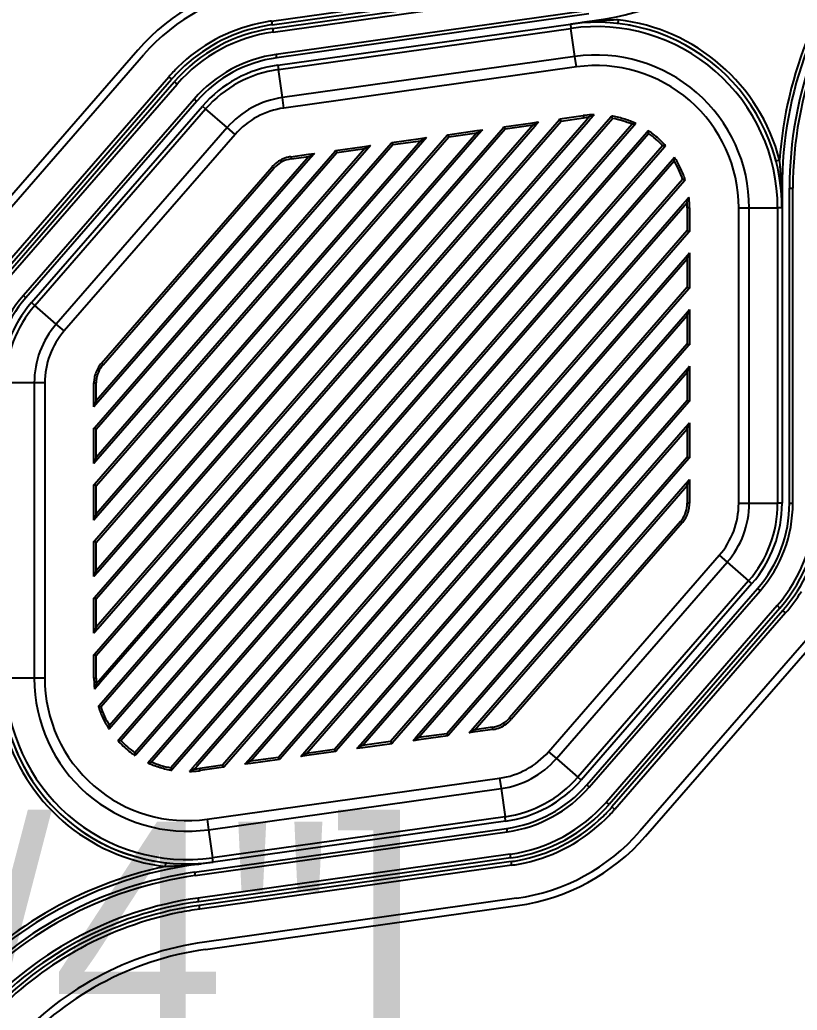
# Model space of a CAD drawing. Header units: millimetres. Extents: x -1070 to 42146, y 1440 to 12921.
# Drawn here: x 7069.2 to 7173.8, y 3316.5 to 3449.8 of the extents above; entities that cross this region are included whole.
import ezdxf

# ---------------------------------------------------------------- set-up
doc = ezdxf.new("R2010")
doc.units = ezdxf.units.MM
doc.layers.add('DIM', color=4, linetype='Continuous')
doc.styles.get("Standard").update_dxf_attribs({"font": 'arial.ttf'})
doc.dimstyles.new('ISO-200', dxfattribs={"dimtxt": 30, "dimasz": 25, "dimexe": 1.25, "dimexo": 5, "dimgap": 5, "dimtad": 1, "dimtoh": 1, "dimdec": 1, "dimdsep": 46, "dimtxsty": 'Standard', "dimcen": 2.5, "dimadec": 0, "dimazin": 0, "dimtfac": 1, "dimtdec": 1, "dimtmove": 0, "dimatfit": 3, "dimfxl": 1, "dimarcsym": 0})

# ---------------------------------------------------------------- blocks, each defined once
blk = doc.blocks.new('*D141')
at = {"layer": 'Defpoints', "color": 0, "transparency": 16777216}
for p in [(7169.27, 3297.92), (6819.27, 3257.83), (7169.27, 3257.83)]:
    blk.add_point(p, dxfattribs=at)
at = {"layer": 'DIM', "color": 0, "lineweight": -2, "transparency": 16777216}
for p, q in [((6819.27, 3262.83), (6819.27, 3299.17)), ((7169.27, 3262.83), (7169.27, 3299.17)), ((6844.27, 3297.92), (7144.27, 3297.92))]:
    blk.add_line(p, q, dxfattribs=at)
at = {"layer": 'DIM', "color": 0, "transparency": 16777216}
for points in [[(6844.27, 3302.09), (6844.27, 3293.75), (6819.27, 3297.92)], [(7144.27, 3302.09), (7144.27, 3293.75), (7169.27, 3297.92)]]:
    blk.add_solid(points, dxfattribs=at)
at = {"layer": 'DIM', "color": 0, "lineweight": -3, "transparency": 16777216, "insert": (6994.27, 3322.34), "char_height": 30, "attachment_point": 5}
blk.add_mtext('350 [1\'-1 3/4"]', dxfattribs=at)
blk = doc.blocks.new('*D142')
at = {"layer": 'Defpoints', "color": 0, "transparency": 16777216}
for p in [(7169.27, 3277.83), (7169.27, 3257.83), (7228.58, 3257.83)]:
    blk.add_point(p, dxfattribs=at)
at = {"layer": 'DIM', "color": 0, "lineweight": -2, "transparency": 16777216}
for p, q in [((7228.58, 3302.83), (7228.58, 3327.83)), ((7174.27, 3277.83), (7229.83, 3277.83)), ((7228.58, 3277.83), (7228.58, 3257.83)), ((7174.27, 3257.83), (7229.83, 3257.83)), ((7228.58, 3232.83), (7228.58, 3207.83)), ((7228.58, 3207.83), (7072.85, 3207.83))]:
    blk.add_line(p, q, dxfattribs=at)
at = {"layer": 'DIM', "color": 0, "transparency": 16777216}
for points in [[(7224.42, 3302.83), (7232.75, 3302.83), (7228.58, 3277.83)], [(7224.42, 3232.83), (7232.75, 3232.83), (7228.58, 3257.83)]]:
    blk.add_solid(points, dxfattribs=at)
at = {"layer": 'DIM', "color": 0, "lineweight": -3, "transparency": 16777216, "insert": (7148.22, 3232.25), "char_height": 30, "attachment_point": 5}
blk.add_mtext('20 [3/4"]', dxfattribs=at)
blk = doc.blocks.new('*D131')
at = {"layer": 'Defpoints', "color": 0, "transparency": 16777216}
for p in [(7169.27, 3277.83), (7172.64, 3278.78)]:
    blk.add_point(p, dxfattribs=at)
at = {"layer": 'DIM', "color": 0, "lineweight": -2, "transparency": 16777216}
for p, q in [((7320.43, 3320.79), (7196.69, 3285.62)), ((7765.43, 3320.79), (7320.43, 3320.79)), ((7169.27, 3277.83), (7172.64, 3278.78))]:
    blk.add_line(p, q, dxfattribs=at)
at = {"layer": 'DIM', "color": 0, "transparency": 16777216}
blk.add_solid([(7195.55, 3289.63), (7197.83, 3281.61), (7172.64, 3278.78)], dxfattribs=at)
at = {"layer": 'DIM', "color": 0, "lineweight": -3, "transparency": 16777216, "insert": (7545.43, 3345.79), "char_height": 30, "attachment_point": 5}
blk.add_mtext('{\\fGulim|b0|i0|c134|p0;4-M8 through hole}', dxfattribs=at)

msp = doc.modelspace()

# ---------------------------------------------------------------- linework, layer by layer
at = {"color": 7, "linetype": 'Continuous', "lineweight": -3}
for p, q in [((7103.111, 3449.653), (7145.117, 3455.557)), ((7103.18, 3449.158), (7145.187, 3455.062)), ((7103.25, 3448.663), (7145.257, 3454.566)), ((7103.32, 3448.168), (7145.326, 3454.071)), ((7145.749, 3451.059), (7103.743, 3445.156)), ((7103.111, 3449.653), (7103.18, 3449.158)), ((7103.111, 3449.653), (7103.18, 3449.158)), ((7145.813, 3450.605), (7103.807, 3444.702)), ((7149.739, 3449.818), (7149.681, 3449.322)), ((7103.25, 3448.663), (7103.32, 3448.168)), ((7103.25, 3448.663), (7103.32, 3448.168)), ((7103.946, 3443.711), (7143.319, 3449.245)), ((7104.027, 3443.131), (7143.4, 3448.665)), ((7143.319, 3449.245), (7144.921, 3449.47)), ((7143.319, 3449.245), (7143.4, 3448.665)), ((7143.933, 3444.874), (7143.4, 3448.665)), ((7085.11, 3445.742), (7062.119, 3419.293)), ((7062.874, 3418.637), (7085.865, 3445.086)), ((7103.807, 3444.702), (7103.743, 3445.156)), ((7103.807, 3444.702), (7103.743, 3445.156)), ((7143.933, 3444.874), (7104.56, 3439.34)), ((7144.13, 3443.473), (7143.933, 3444.874)), ((7103.946, 3443.711), (7104.027, 3443.131)), ((7103.946, 3443.711), (7104.027, 3443.131)), ((7104.56, 3439.34), (7104.027, 3443.131)), ((7104.56, 3439.34), (7104.027, 3443.131)), ((7144.13, 3443.473), (7104.757, 3437.94)), ((7066.27, 3415.685), (7089.261, 3442.133)), ((7066.647, 3415.357), (7089.639, 3441.805)), ((7089.261, 3442.133), (7089.639, 3441.805)), ((7067.025, 3415.029), (7090.016, 3441.477)), ((7067.402, 3414.701), (7090.393, 3441.149)), ((7090.016, 3441.477), (7090.393, 3441.149)), ((7092.689, 3439.154), (7069.698, 3412.705)), ((7092.689, 3439.154), (7069.698, 3412.705)), ((7093.035, 3438.853), (7092.689, 3439.154)), ((7093.035, 3438.853), (7092.689, 3439.154)), ((7104.757, 3437.94), (7104.56, 3439.34)), ((7104.757, 3437.94), (7104.56, 3439.34)), ((7093.035, 3438.853), (7070.043, 3412.405)), ((7093.035, 3438.853), (7070.043, 3412.405)), ((7070.798, 3411.749), (7093.789, 3438.197)), ((7070.798, 3411.749), (7093.789, 3438.197)), ((7071.24, 3411.364), (7094.232, 3437.813)), ((7071.24, 3411.364), (7094.232, 3437.813)), ((7093.789, 3438.197), (7094.232, 3437.813)), ((7093.789, 3438.197), (7094.232, 3437.813)), ((7097.121, 3435.301), (7094.232, 3437.813)), ((7097.121, 3435.301), (7094.232, 3437.813)), ((7079.274, 3364.416), (7141.841, 3436.391)), ((7145.467, 3436.294), (7079.523, 3360.434)), ((7079.895, 3357.509), (7148.767, 3436.737)), ((7080.122, 3357.312), (7148.993, 3436.54)), ((7141.841, 3436.391), (7141.914, 3436.475)), ((7141.914, 3436.475), (7145.052, 3436.916)), ((7142.067, 3436.194), (7141.914, 3436.475)), ((7142.067, 3436.194), (7145.093, 3436.619)), ((7145.052, 3436.916), (7145.093, 3436.619)), ((7145.596, 3436.443), (7145.467, 3436.294)), ((7145.819, 3436.699), (7145.596, 3436.443)), ((7146.046, 3436.502), (7145.694, 3436.097)), ((7146.509, 3437.035), (7146.046, 3436.502)), ((7148.767, 3436.737), (7148.878, 3436.865)), ((7097.121, 3435.301), (7074.13, 3408.853)), ((7097.121, 3435.301), (7074.13, 3408.853)), ((7079.274, 3372.037), (7134.294, 3435.33)), ((7079.501, 3364.219), (7142.067, 3436.194)), ((7138.294, 3435.663), (7079.501, 3368.03)), ((7079.501, 3371.841), (7134.52, 3435.133)), ((7138.52, 3435.467), (7079.727, 3367.833)), ((7145.694, 3436.097), (7080.101, 3360.642)), ((7151.619, 3435.75), (7081.27, 3354.822)), ((7151.845, 3435.553), (7081.496, 3354.626)), ((7098.188, 3434.373), (7097.121, 3435.301)), ((7098.188, 3434.373), (7097.121, 3435.301)), ((7126.82, 3434.354), (7130.705, 3434.9)), ((7130.705, 3434.9), (7131.5, 3435.012)), ((7130.747, 3434.603), (7131.5, 3435.012)), ((7131.5, 3435.012), (7130.973, 3434.406)), ((7134.294, 3435.33), (7134.367, 3435.415)), ((7134.367, 3435.415), (7138.252, 3435.961)), ((7134.52, 3435.133), (7134.367, 3435.415)), ((7134.52, 3435.133), (7138.294, 3435.663)), ((7138.252, 3435.961), (7139.047, 3436.072)), ((7138.294, 3435.663), (7139.047, 3436.072)), ((7139.047, 3436.072), (7138.52, 3435.467)), ((7152.111, 3435.858), (7151.845, 3435.553)), ((7153.623, 3434.702), (7153.799, 3434.904)), ((7098.188, 3434.373), (7075.197, 3407.925)), ((7098.188, 3434.373), (7075.197, 3407.925)), ((7079.274, 3379.659), (7126.747, 3434.269)), ((7130.747, 3434.603), (7079.501, 3375.651)), ((7079.501, 3379.462), (7126.973, 3434.072)), ((7123.2, 3433.542), (7079.501, 3383.272)), ((7130.973, 3434.406), (7079.727, 3375.454)), ((7082.586, 3352.983), (7153.623, 3434.702)), ((7082.813, 3352.787), (7153.85, 3434.505)), ((7119.273, 3433.293), (7123.158, 3433.839)), ((7119.426, 3433.012), (7123.2, 3433.542)), ((7123.158, 3433.839), (7123.952, 3433.951)), ((7123.2, 3433.542), (7123.952, 3433.951)), ((7123.952, 3433.951), (7123.426, 3433.345)), ((7126.747, 3434.269), (7126.82, 3434.354)), ((7126.973, 3434.072), (7126.82, 3434.354)), ((7126.973, 3434.072), (7130.747, 3434.603)), ((7079.274, 3387.28), (7119.2, 3433.209)), ((7079.501, 3387.083), (7119.426, 3433.012)), ((7115.652, 3432.481), (7079.501, 3390.894)), ((7123.426, 3433.345), (7079.727, 3383.076)), ((7115.879, 3432.285), (7079.727, 3390.697)), ((7155.736, 3432.865), (7084.699, 3351.146)), ((7155.963, 3432.668), (7084.926, 3350.95)), ((7111.653, 3432.148), (7111.726, 3432.233)), ((7111.726, 3432.233), (7115.611, 3432.779)), ((7111.879, 3431.951), (7111.726, 3432.233)), ((7111.879, 3431.951), (7115.652, 3432.481)), ((7115.611, 3432.779), (7116.405, 3432.89)), ((7115.652, 3432.481), (7116.405, 3432.89)), ((7116.405, 3432.89), (7115.879, 3432.285)), ((7119.2, 3433.209), (7119.273, 3433.293)), ((7119.426, 3433.012), (7119.273, 3433.293)), ((7156.139, 3432.871), (7155.963, 3432.668)), ((7079.274, 3394.901), (7111.653, 3432.148)), ((7079.274, 3394.901), (7111.653, 3432.148)), ((7079.501, 3394.704), (7111.879, 3431.951)), ((7108.105, 3431.421), (7079.501, 3398.515)), ((7108.105, 3431.421), (7079.501, 3398.515)), ((7108.332, 3431.224), (7079.727, 3398.318)), ((7108.332, 3431.224), (7079.727, 3398.318)), ((7086.704, 3350.099), (7157.053, 3431.026)), ((7105.679, 3431.383), (7108.064, 3431.718)), ((7105.679, 3431.383), (7108.064, 3431.718)), ((7105.679, 3431.383), (7105.72, 3431.086)), ((7105.679, 3431.383), (7105.72, 3431.086)), ((7105.72, 3431.086), (7108.105, 3431.421)), ((7105.72, 3431.086), (7108.105, 3431.421)), ((7108.064, 3431.718), (7108.858, 3431.83)), ((7108.064, 3431.718), (7108.858, 3431.83)), ((7108.105, 3431.421), (7108.858, 3431.83)), ((7108.105, 3431.421), (7108.858, 3431.83)), ((7108.858, 3431.83), (7108.332, 3431.224)), ((7108.858, 3431.83), (7108.332, 3431.224)), ((7157.053, 3431.026), (7157.318, 3431.332)), ((7171.472, 3430.925), (7170.989, 3430.799)), ((7080.194, 3403.581), (7103.186, 3430.029)), ((7080.194, 3403.581), (7103.186, 3430.029)), ((7080.421, 3403.384), (7103.412, 3429.832)), ((7080.421, 3403.384), (7103.412, 3429.832)), ((7086.93, 3349.902), (7157.279, 3430.829)), ((7103.186, 3430.029), (7103.412, 3429.832)), ((7103.186, 3430.029), (7103.412, 3429.832)), ((7158.427, 3428.339), (7089.556, 3349.112)), ((7158.765, 3428.27), (7158.654, 3428.142)), ((7158.654, 3428.142), (7089.782, 3348.915)), ((7172.798, 3384.728), (7172.798, 3427.148)), ((7172.798, 3427.148), (7173.257, 3427.148)), ((7173.257, 3384.728), (7173.257, 3427.148)), ((7158.8, 3425.415), (7159.263, 3425.948)), ((7171.798, 3426.131), (7171.798, 3424.488)), ((7092.856, 3349.554), (7158.448, 3425.01)), ((7093.082, 3349.358), (7159.027, 3425.218)), ((7158.448, 3425.01), (7158.8, 3425.415)), ((7159.048, 3424.488), (7159.048, 3421.432)), ((7159.348, 3424.488), (7159.048, 3424.488)), ((7159.348, 3424.488), (7159.348, 3421.32)), ((7165.97, 3384.728), (7165.97, 3424.488)), ((7165.97, 3424.488), (7167.384, 3424.488)), ((7167.384, 3424.488), (7171.212, 3424.488)), ((7167.384, 3384.728), (7167.384, 3424.488)), ((7171.798, 3424.488), (7171.212, 3424.488)), ((7171.212, 3424.488), (7171.212, 3384.728)), ((7171.798, 3424.488), (7171.798, 3384.728)), ((7159.048, 3421.432), (7096.482, 3349.458)), ((7159.275, 3421.236), (7096.708, 3349.261)), ((7159.048, 3421.432), (7159.348, 3421.32)), ((7159.348, 3421.32), (7159.275, 3421.236)), ((7100.029, 3350.185), (7158.822, 3417.819)), ((7100.255, 3349.988), (7159.048, 3417.622)), ((7158.822, 3417.819), (7159.348, 3418.424)), ((7159.048, 3417.622), (7159.348, 3418.424)), ((7159.048, 3417.622), (7159.048, 3413.811)), ((7159.348, 3418.424), (7159.348, 3413.699)), ((7159.048, 3413.811), (7104.029, 3350.519)), ((7159.275, 3413.614), (7104.255, 3350.322)), ((7159.048, 3413.811), (7159.348, 3413.699)), ((7159.348, 3413.699), (7159.275, 3413.614)), ((7070.043, 3412.405), (7069.698, 3412.705)), ((7070.798, 3411.749), (7071.24, 3411.364)), ((7074.13, 3408.853), (7071.24, 3411.364)), ((7107.576, 3351.246), (7158.822, 3410.197)), ((7107.802, 3351.049), (7159.048, 3410.001)), ((7158.822, 3410.197), (7159.348, 3410.803)), ((7159.048, 3410.001), (7159.348, 3410.803)), ((7159.048, 3410.001), (7159.048, 3406.19)), ((7159.348, 3410.803), (7159.348, 3406.078)), ((7075.197, 3407.925), (7074.13, 3408.853)), ((7159.048, 3406.19), (7111.576, 3351.579)), ((7159.275, 3405.993), (7111.802, 3351.382)), ((7159.048, 3406.19), (7159.348, 3406.078)), ((7159.348, 3406.078), (7159.275, 3405.993)), ((7080.194, 3403.581), (7080.421, 3403.384)), ((7158.822, 3402.576), (7159.348, 3403.182)), ((7159.048, 3402.379), (7159.348, 3403.182)), ((7159.348, 3403.182), (7159.348, 3398.457)), ((7115.123, 3352.306), (7158.822, 3402.576)), ((7115.35, 3352.11), (7159.048, 3402.379)), ((7159.048, 3402.379), (7159.048, 3398.569)), ((7071.165, 3400.924), (7067.337, 3400.924)), ((7072.579, 3400.924), (7071.165, 3400.924)), ((7071.165, 3400.924), (7071.165, 3361.163)), ((7072.579, 3400.924), (7072.579, 3361.163)), ((7079.201, 3397.713), (7079.201, 3400.924)), ((7079.201, 3400.924), (7079.501, 3400.924)), ((7079.501, 3398.515), (7079.501, 3400.924)), ((7079.501, 3398.515), (7079.201, 3397.713)), ((7079.727, 3398.318), (7079.201, 3397.713)), ((7159.048, 3398.569), (7119.123, 3352.64)), ((7159.275, 3398.372), (7119.349, 3352.443)), ((7159.048, 3398.569), (7159.348, 3398.457)), ((7159.348, 3398.457), (7159.275, 3398.372)), ((7079.201, 3394.817), (7079.274, 3394.901)), ((7122.67, 3353.367), (7158.822, 3394.955)), ((7158.822, 3394.955), (7159.348, 3395.56)), ((7159.048, 3394.758), (7159.348, 3395.56)), ((7159.348, 3395.56), (7159.348, 3390.835)), ((7079.501, 3394.704), (7079.201, 3394.817)), ((7079.201, 3390.091), (7079.201, 3394.817)), ((7079.501, 3390.894), (7079.501, 3394.704)), ((7122.897, 3353.17), (7159.048, 3394.758)), ((7159.048, 3394.758), (7159.048, 3390.947)), ((7079.501, 3390.894), (7079.201, 3390.091)), ((7159.048, 3390.947), (7126.67, 3353.701)), ((7159.048, 3390.947), (7159.348, 3390.835)), ((7079.727, 3390.697), (7079.201, 3390.091)), ((7159.275, 3390.751), (7126.897, 3353.504)), ((7159.348, 3390.835), (7159.275, 3390.751)), ((7079.201, 3387.195), (7079.274, 3387.28)), ((7079.501, 3387.083), (7079.201, 3387.195)), ((7079.201, 3382.47), (7079.201, 3387.195)), ((7079.501, 3383.272), (7079.501, 3387.083)), ((7130.217, 3354.428), (7158.822, 3387.334)), ((7130.444, 3354.231), (7159.048, 3387.137)), ((7158.822, 3387.334), (7159.348, 3387.939)), ((7159.048, 3387.137), (7159.348, 3387.939)), ((7159.048, 3387.137), (7159.048, 3384.728)), ((7159.348, 3387.939), (7159.348, 3384.728)), ((7159.348, 3384.728), (7159.048, 3384.728)), ((7165.97, 3384.728), (7167.384, 3384.728)), ((7167.384, 3384.728), (7171.212, 3384.728)), ((7171.798, 3384.728), (7171.212, 3384.728)), ((7172.798, 3384.728), (7173.257, 3384.728)), ((7079.501, 3383.272), (7079.201, 3382.47)), ((7079.727, 3383.076), (7079.201, 3382.47)), ((7158.128, 3382.268), (7135.137, 3355.819)), ((7158.355, 3382.071), (7135.364, 3355.623)), ((7158.355, 3382.071), (7158.128, 3382.268)), ((7079.201, 3379.574), (7079.274, 3379.659)), ((7079.501, 3379.462), (7079.201, 3379.574)), ((7079.201, 3374.849), (7079.201, 3379.574)), ((7079.501, 3375.651), (7079.501, 3379.462)), ((7140.361, 3351.279), (7163.352, 3377.727)), ((7163.352, 3377.727), (7164.42, 3376.799)), ((7141.428, 3350.351), (7164.42, 3376.799)), ((7164.42, 3376.799), (7167.309, 3374.288)), ((7079.501, 3375.651), (7079.201, 3374.849)), ((7079.727, 3375.454), (7079.201, 3374.849)), ((7167.309, 3374.288), (7144.318, 3347.839)), ((7167.751, 3373.903), (7144.76, 3347.455)), ((7167.751, 3373.903), (7167.309, 3374.288)), ((7145.514, 3346.799), (7168.506, 3373.247)), ((7145.86, 3346.498), (7168.852, 3372.947)), ((7168.506, 3373.247), (7168.852, 3372.947)), ((7079.201, 3371.953), (7079.274, 3372.037)), ((7079.201, 3367.228), (7079.201, 3371.953)), ((7079.501, 3371.841), (7079.201, 3371.953)), ((7079.501, 3368.03), (7079.501, 3371.841)), ((7171.147, 3370.951), (7148.156, 3344.502)), ((7171.525, 3370.623), (7171.147, 3370.951)), ((7171.525, 3370.623), (7148.533, 3344.174)), ((7171.902, 3370.295), (7148.911, 3343.846)), ((7172.279, 3369.967), (7149.288, 3343.518)), ((7172.279, 3369.967), (7171.902, 3370.295)), ((7079.501, 3368.03), (7079.201, 3367.228)), ((7079.727, 3367.833), (7079.201, 3367.228)), ((7175.675, 3367.015), (7152.684, 3340.566)), ((7153.439, 3339.91), (7176.43, 3366.359)), ((7079.201, 3364.331), (7079.274, 3364.416)), ((7079.201, 3361.163), (7079.201, 3364.331)), ((7079.501, 3364.219), (7079.201, 3364.331)), ((7079.501, 3361.163), (7079.501, 3364.219)), ((7071.165, 3361.163), (7067.337, 3361.163)), ((7072.579, 3361.163), (7071.165, 3361.163)), ((7079.201, 3361.163), (7079.501, 3361.163)), ((7079.749, 3360.237), (7079.286, 3359.704)), ((7080.101, 3360.642), (7079.749, 3360.237)), ((7079.784, 3357.381), (7079.895, 3357.509)), ((7135.364, 3355.623), (7135.137, 3355.819)), ((7081.496, 3354.626), (7081.231, 3354.32)), ((7126.67, 3353.701), (7122.897, 3353.17)), ((7126.67, 3353.701), (7126.823, 3353.419)), ((7129.691, 3353.822), (7130.217, 3354.428)), ((7130.444, 3354.231), (7129.691, 3353.822)), ((7130.485, 3353.934), (7129.691, 3353.822)), ((7132.829, 3354.566), (7130.444, 3354.231)), ((7132.871, 3354.269), (7130.485, 3353.934)), ((7132.871, 3354.269), (7132.829, 3354.566)), ((7082.411, 3352.781), (7082.586, 3352.983)), ((7114.597, 3351.701), (7115.123, 3352.306)), ((7119.123, 3352.64), (7115.35, 3352.11)), ((7119.276, 3352.359), (7115.391, 3351.813)), ((7119.123, 3352.64), (7119.276, 3352.359)), ((7119.349, 3352.443), (7119.276, 3352.359)), ((7122.144, 3352.762), (7122.67, 3353.367)), ((7122.897, 3353.17), (7122.144, 3352.762)), ((7122.938, 3352.873), (7122.144, 3352.762)), ((7126.823, 3353.419), (7122.938, 3352.873)), ((7126.897, 3353.504), (7126.823, 3353.419)), ((7084.926, 3350.95), (7084.75, 3350.747)), ((7107.05, 3350.64), (7107.576, 3351.246)), ((7107.05, 3350.64), (7107.576, 3351.246)), ((7107.802, 3351.049), (7107.05, 3350.64)), ((7107.802, 3351.049), (7107.05, 3350.64)), ((7111.576, 3351.579), (7107.802, 3351.049)), ((7111.576, 3351.579), (7107.802, 3351.049)), ((7111.729, 3351.298), (7107.844, 3350.752)), ((7111.576, 3351.579), (7111.729, 3351.298)), ((7111.802, 3351.382), (7111.729, 3351.298)), ((7115.35, 3352.11), (7114.597, 3351.701)), ((7115.391, 3351.813), (7114.597, 3351.701)), ((7140.361, 3351.279), (7141.428, 3350.351)), ((7086.438, 3349.793), (7086.704, 3350.099)), ((7092.504, 3349.149), (7092.856, 3349.554)), ((7092.504, 3349.149), (7092.856, 3349.554)), ((7099.503, 3349.58), (7100.029, 3350.185)), ((7099.503, 3349.58), (7100.029, 3350.185)), ((7100.255, 3349.988), (7099.503, 3349.58)), ((7100.255, 3349.988), (7099.503, 3349.58)), ((7100.297, 3349.691), (7099.503, 3349.58)), ((7100.297, 3349.691), (7099.503, 3349.58)), ((7104.029, 3350.519), (7100.255, 3349.988)), ((7104.029, 3350.519), (7100.255, 3349.988)), ((7104.182, 3350.237), (7100.297, 3349.691)), ((7104.182, 3350.237), (7100.297, 3349.691)), ((7104.029, 3350.519), (7104.182, 3350.237)), ((7104.029, 3350.519), (7104.182, 3350.237)), ((7104.255, 3350.322), (7104.182, 3350.237)), ((7104.255, 3350.322), (7104.182, 3350.237)), ((7107.844, 3350.752), (7107.05, 3350.64)), ((7107.844, 3350.752), (7107.05, 3350.64)), ((7141.428, 3350.351), (7144.318, 3347.839)), ((7089.782, 3348.915), (7089.671, 3348.787)), ((7092.041, 3348.617), (7092.504, 3349.149)), ((7092.73, 3348.953), (7092.953, 3349.209)), ((7092.73, 3348.953), (7092.953, 3349.209)), ((7092.953, 3349.209), (7093.082, 3349.358)), ((7092.953, 3349.209), (7093.082, 3349.358)), ((7096.482, 3349.458), (7093.456, 3349.033)), ((7096.482, 3349.458), (7093.456, 3349.033)), ((7093.497, 3348.736), (7093.456, 3349.033)), ((7093.497, 3348.736), (7093.456, 3349.033)), ((7096.635, 3349.176), (7093.497, 3348.736)), ((7096.635, 3349.176), (7093.497, 3348.736)), ((7096.482, 3349.458), (7096.635, 3349.176)), ((7096.482, 3349.458), (7096.635, 3349.176)), ((7096.708, 3349.261), (7096.635, 3349.176)), ((7096.708, 3349.261), (7096.635, 3349.176)), ((7094.419, 3342.178), (7133.792, 3347.712)), ((7133.792, 3347.712), (7133.989, 3346.312)), ((7144.76, 3347.455), (7144.318, 3347.839)), ((7094.616, 3340.778), (7133.989, 3346.312)), ((7133.989, 3346.312), (7134.522, 3342.52)), ((7145.514, 3346.799), (7145.86, 3346.498)), ((7148.533, 3344.174), (7148.156, 3344.502)), ((7149.288, 3343.518), (7148.911, 3343.846)), ((7094.419, 3342.178), (7094.616, 3340.778)), ((7094.419, 3342.178), (7094.616, 3340.778)), ((7134.522, 3342.52), (7095.149, 3336.987)), ((7134.603, 3341.94), (7095.23, 3336.407)), ((7134.603, 3341.94), (7134.522, 3342.52)), ((7092.736, 3335.046), (7134.742, 3340.95)), ((7092.8, 3334.593), (7134.806, 3340.496)), ((7094.616, 3340.778), (7095.149, 3336.987)), ((7094.616, 3340.778), (7095.149, 3336.987)), ((7134.742, 3340.95), (7134.806, 3340.496)), ((7088.81, 3335.834), (7088.868, 3336.33)), ((7135.23, 3337.484), (7093.223, 3331.58)), ((7135.299, 3336.989), (7093.293, 3331.085)), ((7135.369, 3336.494), (7093.362, 3330.59)), ((7095.23, 3336.407), (7093.628, 3336.182)), ((7095.23, 3336.407), (7093.628, 3336.182)), ((7095.23, 3336.407), (7095.149, 3336.987)), ((7095.23, 3336.407), (7095.149, 3336.987)), ((7135.299, 3336.989), (7135.23, 3337.484)), ((7135.438, 3335.999), (7135.369, 3336.494)), ((7092.736, 3335.046), (7092.8, 3334.593)), ((7092.736, 3335.046), (7092.8, 3334.593)), ((7135.438, 3335.999), (7093.432, 3330.095)), ((7093.293, 3331.085), (7093.223, 3331.58)), ((7093.293, 3331.085), (7093.223, 3331.58)), ((7136.065, 3331.542), (7094.058, 3325.639)), ((7093.432, 3330.095), (7093.362, 3330.59)), ((7093.432, 3330.095), (7093.362, 3330.59)), ((7094.197, 3324.649), (7136.204, 3330.552))]:
    msp.add_line(p, q, dxfattribs=at)
for centre, radius, start, end in [((7138.507, 3502.594), 53.5, 278, 319), ((7225.298, 3427.148), 53.958, 139, 175.98531), ((7225.298, 3427.148), 53.5, 139, 180), ((7225.298, 3427.148), 52.5, 139, 180), ((7225.298, 3427.148), 52.042, 139, 180), ((7106.242, 3427.372), 28, 98, 139), ((7106.242, 3427.372), 28, 98, 139), ((7106.242, 3427.372), 27, 98, 139), ((7106.242, 3427.372), 27, 98, 139), ((7106.242, 3427.372), 22.5, 98, 102.58672), ((7106.242, 3427.372), 22.5, 98, 102.58672), ((7138.507, 3502.594), 53.5, 276.8848, 278), ((7146.798, 3424.488), 25.5, 14.62169, 83.37831), ((7106.242, 3427.372), 21.5, 98, 139), ((7106.242, 3427.372), 21.5, 98, 139), ((7106.242, 3427.372), 22.5, 102.58672, 134.41161), ((7106.242, 3427.372), 22.5, 102.58672, 134.41161), ((7106.242, 3427.372), 22, 102.55557, 134.44445), ((7106.242, 3427.372), 22, 102.55557, 134.44445), ((7106.242, 3427.372), 22, 98, 102.55557), ((7106.242, 3427.372), 22, 98, 102.55557), ((7146.798, 3424.488), 25, 0, 98), ((7146.798, 3424.488), 24.414, 0, 98), ((7146.798, 3424.488), 25, 83.37831, 83.49148), ((7146.798, 3424.488), 25, 79.24086, 79.97095), ((7106.242, 3427.372), 21, 98, 139), ((7106.242, 3427.372), 21, 98, 139), ((7106.242, 3427.372), 17.958, 98, 139), ((7106.242, 3427.372), 17.958, 98, 139), ((7106.242, 3427.372), 17.5, 98, 139), ((7106.242, 3427.372), 17.5, 98, 139), ((7146.798, 3424.488), 20.586, 0, 98), ((7106.242, 3427.372), 22.5, 134.41161, 139), ((7106.242, 3427.372), 22, 134.44445, 139), ((7106.242, 3427.372), 16.5, 98, 139), ((7106.242, 3427.372), 16.5, 98, 139), ((7106.242, 3427.372), 15.914, 98, 139), ((7106.242, 3427.372), 15.914, 98, 139), ((7146.798, 3424.488), 19.172, 0, 98), ((7106.242, 3427.372), 12.086, 98, 139), ((7106.242, 3427.372), 12.086, 98, 139), ((7106.242, 3427.372), 10.672, 98, 139), ((7106.242, 3427.372), 10.672, 98, 139), ((7146.798, 3424.488), 12.55, 96.92647, 98), ((7146.798, 3424.488), 12.25, 97.24102, 98), ((7146.798, 3424.488), 12.25, 95.34368, 97.24102), ((7146.798, 3424.488), 12.55, 91.3228, 96.92647), ((7146.798, 3424.488), 12.25, 94.58469, 95.34368), ((7157.914, 3412.745), 26.834, 115.15318, 116.7907), ((7146.798, 3424.488), 12.55, 79.66187, 80.46062), ((7101.951, 3420.031), 49.855, 19.3377, 19.73369), ((7146.798, 3424.488), 12.25, 66.82571, 79.67742), ((7146.798, 3424.488), 12.55, 77.85195, 79.66187), ((7146.798, 3424.488), 12.55, 70.10583, 77.85195), ((7146.798, 3424.488), 12.55, 66.81205, 70.10583), ((7158.504, 3405.712), 30.816, 101.97439, 102.91085), ((7146.798, 3424.488), 12.55, 64.95608, 66.81205), ((7146.798, 3424.488), 12.55, 54.85811, 56.09449), ((7116.968, 3430.023), 37.153, 6.92955, 7.54978), ((7146.798, 3424.488), 12.25, 43.1433, 54.8567), ((7146.798, 3424.488), 12.55, 53.73814, 54.85811), ((7146.798, 3424.488), 12.55, 44.29221, 53.73814), ((7156.431, 3395.719), 37.153, 90.45022, 91.07045), ((7146.798, 3424.488), 12.55, 43.14519, 44.29221), ((7146.798, 3424.488), 12.55, 41.90551, 43.14519), ((7146.798, 3424.488), 25, 14.62169, 18.02905), ((7106.242, 3427.372), 3.75, 98, 134.39694), ((7106.242, 3427.372), 3.75, 98, 134.39694), ((7106.242, 3427.372), 4.05, 102.54797, 129.93274), ((7106.242, 3427.372), 4.05, 102.54797, 129.93274), ((7106.242, 3427.372), 4.05, 98, 102.54797), ((7106.242, 3427.372), 4.05, 98, 102.54797), ((7126.576, 3433.467), 30.816, 355.08915, 356.02561), ((7146.798, 3424.488), 12.55, 31.16678, 33.04392), ((7146.798, 3424.488), 12.55, 27.55841, 31.16678), ((7106.242, 3427.372), 4.05, 129.93274, 139), ((7106.242, 3427.372), 4.05, 129.93274, 139), ((7106.242, 3427.372), 3.75, 134.39694, 139), ((7106.242, 3427.372), 3.75, 134.39694, 139), ((7146.798, 3424.488), 12.25, 18.32258, 31.17429), ((7146.798, 3424.488), 12.55, 19.93886, 27.55841), ((7148.626, 3379.457), 49.855, 78.26631, 78.6623), ((7146.798, 3424.488), 12.55, 18.31613, 19.93886), ((7146.798, 3424.488), 12.55, 17.53938, 18.31613), ((7146.798, 3424.488), 25, 7.27451, 7.4012), ((7225.298, 3427.148), 53.5, 180, 181.11488), ((7133.622, 3433.862), 26.834, 341.2093, 342.84682), ((7146.798, 3424.488), 12.55, 3.42569, 6.6772), ((7146.798, 3424.488), 25, 0, 3.66097), ((7146.798, 3424.488), 12.25, 0, 3.41531), ((7146.798, 3424.488), 12.55, 0, 3.42569), ((7083.251, 3400.924), 17.958, 139, 180), ((7083.251, 3400.924), 17.5, 139, 180), ((7083.251, 3400.924), 16.5, 139, 180), ((7083.251, 3400.924), 15.914, 139, 180), ((7083.251, 3400.924), 12.086, 139, 180), ((7083.251, 3400.924), 10.672, 139, 180), ((7083.251, 3400.924), 4.05, 148.0653, 170.93275), ((7083.251, 3400.924), 3.75, 143.60306, 180), ((7083.251, 3400.924), 4.05, 139, 148.0653), ((7083.251, 3400.924), 3.75, 139, 143.60306), ((7083.251, 3400.924), 4.05, 170.93275, 180), ((7155.298, 3384.728), 3.75, 323.60306, 0), ((7155.298, 3384.728), 4.05, 350.93275, 0), ((7155.298, 3384.728), 10.672, 319, 0), ((7155.298, 3384.728), 12.086, 319, 0), ((7155.298, 3384.728), 15.914, 319, 0), ((7155.298, 3384.728), 16.5, 319, 0), ((7155.298, 3384.728), 17.5, 319, 0), ((7155.298, 3384.728), 17.958, 319, 0), ((7155.298, 3384.728), 21, 319, 0), ((7155.298, 3384.728), 21.5, 319, 0), ((7155.298, 3384.728), 4.05, 328.0653, 350.93275), ((7155.298, 3384.728), 22, 323.55557, 355.44446), ((7155.298, 3384.728), 3.75, 319, 323.60306), ((7155.298, 3384.728), 4.05, 319, 328.0653), ((7155.298, 3384.728), 22.5, 319, 328.12423), ((7155.298, 3384.728), 22, 319, 323.55557), ((7091.751, 3361.163), 25, 180, 278), ((7091.751, 3361.163), 25, 180, 278), ((7091.751, 3361.163), 24.414, 180, 278), ((7091.751, 3361.163), 24.414, 180, 278), ((7091.751, 3361.163), 20.586, 180, 278), ((7091.751, 3361.163), 20.586, 180, 278), ((7091.751, 3361.163), 19.172, 180, 278), ((7091.751, 3361.163), 19.172, 180, 278), ((7091.751, 3361.163), 12.55, 180, 183.42569), ((7091.751, 3361.163), 12.55, 183.42569, 186.6772), ((7104.927, 3351.79), 26.834, 161.2093, 162.84682), ((7091.751, 3361.163), 12.25, 180, 183.41531), ((7091.751, 3361.163), 12.55, 197.53938, 198.32094), ((7089.923, 3406.194), 49.855, 258.26631, 258.6623), ((7091.751, 3361.163), 12.55, 198.32094, 199.98286), ((7091.751, 3361.163), 12.55, 199.98286, 207.62904), ((7091.751, 3361.163), 12.25, 198.32258, 211.17429), ((7091.751, 3361.163), 12.55, 207.62904, 211.17123), ((7132.307, 3358.28), 3.75, 278, 314.39694), ((7132.307, 3358.28), 4.05, 282.54797, 309.93274), ((7132.307, 3358.28), 4.05, 309.93274, 319), ((7132.307, 3358.28), 3.75, 314.39694, 319), ((7091.751, 3361.163), 25.5, 194.62169, 263.37831), ((7091.751, 3361.163), 12.55, 211.17123, 213.04392), ((7111.973, 3352.184), 30.816, 175.08915, 176.02561), ((7132.307, 3358.28), 4.05, 278, 282.54797), ((7091.751, 3361.163), 25, 198.75924, 259.24086), ((7082.119, 3389.933), 37.153, 270.45022, 271.07045), ((7091.751, 3361.163), 12.55, 221.90551, 223.13766), ((7091.751, 3361.163), 12.55, 223.13766, 224.22348), ((7091.751, 3361.163), 12.55, 224.22348, 233.6694), ((7091.751, 3361.163), 12.25, 223.1433, 234.8567), ((7091.751, 3361.163), 12.55, 233.6694, 234.85067), ((7091.751, 3361.163), 12.55, 234.85067, 236.09449), ((7121.581, 3355.629), 37.153, 186.92955, 187.54978), ((7132.307, 3358.28), 10.672, 278, 319), ((7080.045, 3379.939), 30.816, 281.97439, 282.91085), ((7091.751, 3361.163), 12.55, 244.95608, 246.81503), ((7091.751, 3361.163), 12.55, 246.81503, 250.15323), ((7091.751, 3361.163), 12.25, 246.82571, 259.67742), ((7132.307, 3358.28), 12.086, 278, 319), ((7091.751, 3361.163), 12.55, 250.15323, 257.88149), ((7091.751, 3361.163), 12.55, 257.88149, 259.66484), ((7091.751, 3361.163), 12.55, 259.66484, 260.46062), ((7136.598, 3365.62), 49.855, 199.3377, 199.73369), ((7080.635, 3372.907), 26.834, 295.15318, 296.7907), ((7080.635, 3372.907), 26.834, 295.15318, 296.7907), ((7091.751, 3361.163), 12.55, 271.3228, 276.92647), ((7091.751, 3361.163), 12.55, 271.3228, 276.92647), ((7091.751, 3361.163), 12.25, 274.58469, 275.34368), ((7091.751, 3361.163), 12.25, 274.58469, 275.34368), ((7091.751, 3361.163), 12.25, 275.34368, 277.24102), ((7091.751, 3361.163), 12.25, 275.34368, 277.24102), ((7091.751, 3361.163), 12.55, 276.92647, 278), ((7091.751, 3361.163), 12.55, 276.92647, 278), ((7091.751, 3361.163), 12.25, 277.24102, 278), ((7091.751, 3361.163), 12.25, 277.24102, 278), ((7132.307, 3358.28), 15.914, 278, 319), ((7132.307, 3358.28), 16.5, 278, 319), ((7132.307, 3358.28), 17.5, 278, 319), ((7132.307, 3358.28), 17.958, 278, 319), ((7132.307, 3358.28), 21, 278, 319), ((7132.307, 3358.28), 21.5, 278, 319), ((7132.307, 3358.28), 22, 314.44445, 319), ((7132.307, 3358.28), 22.5, 314.41161, 319), ((7132.307, 3358.28), 22, 282.55557, 314.44445), ((7132.307, 3358.28), 22.5, 282.58672, 314.41161), ((7132.307, 3358.28), 27, 278, 319), ((7132.307, 3358.28), 28, 278, 319), ((7091.751, 3361.163), 25, 259.24086, 259.97095), ((7091.751, 3361.163), 25, 270.94514, 272.84441), ((7091.751, 3361.163), 25, 272.84441, 274.39941), ((7091.751, 3361.163), 25, 274.39941, 278), ((7132.307, 3358.28), 22, 278, 282.55557), ((7132.307, 3358.28), 22.5, 278, 282.58672), ((7100.042, 3283.057), 53.958, 102.01469, 139), ((7100.042, 3283.057), 53.5, 98, 139), ((7100.042, 3283.057), 52.5, 98, 139), ((7100.042, 3283.057), 52.5, 98, 139), ((7100.042, 3283.057), 53.5, 96.8848, 98), ((7100.042, 3283.057), 53.5, 96.8848, 98), ((7100.042, 3283.057), 52.042, 98, 139), ((7100.042, 3283.057), 52.042, 98, 139), ((7100.042, 3283.057), 49, 98, 139), ((7100.042, 3283.057), 49, 98, 139), ((7100.042, 3283.057), 48.5, 98, 139), ((7100.042, 3283.057), 48.5, 98, 139), ((7100.042, 3283.057), 48, 98, 135.58333), ((7100.042, 3283.057), 48, 98, 135.58333), ((7100.042, 3283.057), 47.5, 101.41991, 135.58001), ((7100.042, 3283.057), 47.5, 98, 101.41991), ((7100.042, 3283.057), 47.5, 98, 101.41991), ((7100.042, 3283.057), 43, 98, 139), ((7100.042, 3283.057), 43, 98, 139), ((7100.042, 3283.057), 42, 98, 139), ((7100.042, 3283.057), 42, 98, 139)]:
    msp.add_arc(centre, radius, start, end, dxfattribs=at)
for points, knots in [([(7149.739, 3449.818), (7148.934, 3449.784), (7147.728, 3449.714), (7146.123, 3449.58), (7145.321, 3449.515), (7144.921, 3449.475)], [0, 0, 0, 0, 0.5003871, 0.7501763, 1, 1, 1, 1]), ([(7171.803, 3426.107), (7171.795, 3426.308), (7171.772, 3426.709), (7171.731, 3427.513), (7171.647, 3428.919), (7171.55, 3430.123), (7171.472, 3430.925)], [0, 0, 0, 0, 0.1249337, 0.2498308, 0.4996125, 1, 1, 1, 1]), ([(7088.81, 3335.834), (7089.615, 3335.868), (7090.822, 3335.938), (7092.426, 3336.072), (7093.228, 3336.137), (7093.628, 3336.176)], [0, 0, 0, 0, 0.5003871, 0.7501763, 1, 1, 1, 1]), ([(7088.81, 3335.834), (7089.615, 3335.868), (7090.822, 3335.938), (7092.426, 3336.072), (7093.228, 3336.137), (7093.628, 3336.176)], [0, 0, 0, 0, 0.5003871, 0.7501763, 1, 1, 1, 1])]:
    msp.add_open_spline(points, degree=3, knots=knots, dxfattribs=at)

# ---------------------------------------------------------------- dimensions: what is measured, and where the dimension line sits
at = {"layer": 'DIM', "color": 7, "lineweight": -3}
dim = msp.add_radius_dim(center=(7169.275, 3277.826), mpoint=(7172.641, 3278.783), text='{\\fGulim|b0|i0|c134|p0;4-M8 through hole}', dimstyle='ISO-200', dxfattribs=at)
dim.commit()
dim.dimension.update_dxf_attribs({"geometry": '*D131', "text_midpoint": (7545.433, 3320.788), "dimtype": 164})
dim = msp.add_linear_dim(base=(7169.275, 3297.919), p1=(6819.275, 3257.826), p2=(7169.275, 3257.826), dimstyle='ISO-200', dxfattribs=at)
dim.commit()
dim.dimension.update_dxf_attribs({"geometry": '*D141', "text_midpoint": (6994.275, 3322.339)})
dim = msp.add_linear_dim(base=(7228.584, 3257.826), p1=(7169.275, 3277.826), p2=(7169.275, 3257.826), angle=90, dimstyle='ISO-200', dxfattribs=at)
dim.commit()
dim.dimension.update_dxf_attribs({"geometry": '*D142', "text_midpoint": (7148.216, 3232.246)})

doc.saveas('drawing.dxf')
